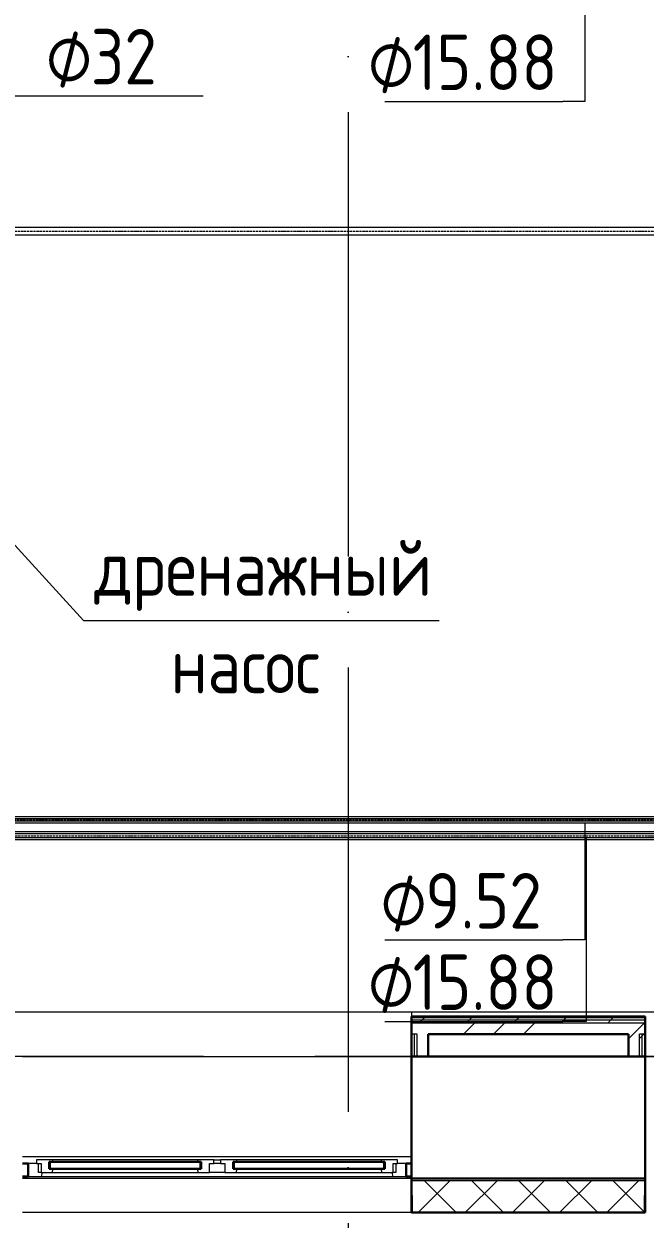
# Model space of a CAD drawing. Header units: millimetres. Extents: x -88595 to 880822, y -1054509 to -148035.
# Drawn here: x 187804 to 190598, y -247984 to -242604 of the extents above; entities that cross this region are included whole.
import ezdxf

# ---------------------------------------------------------------- set-up
doc = ezdxf.new("R2010")
doc.units = ezdxf.units.MM
doc.linetypes.add('$0$ADSK_Осевая', pattern=[14, 10, -2, 0, -2])
doc.linetypes.add('ADSK_Линия сетки', pattern=[25, 20, -2.5, 0, -2.5])
for name, color, linetype, lineweight in [('_ Окна', 7, 'Continuous', 30), ('Аннотация', 7, 'Continuous', 20), ('Изоляция', 7, 'Continuous', 18), ('Марки', 7, 'Continuous', 20), ('Оборудование', 7, 'Continuous', 18), ('Ограждение', 7, 'Continuous', 9), ('Окна', 7, 'Continuous', 9), ('Оси', 7, 'Continuous', 9), ('Стены внутренние', 7, 'Continuous', 18), ('Стены наружные', 7, 'Continuous', 18), ('Стены штриховка', 7, 'Continuous', 9), ('Трубопровод', 7, 'Continuous', 18)]:
    doc.layers.add(name, color=color, linetype=linetype, lineweight=lineweight)
doc.styles.add('$0$GOST Common_10', font='GOST_Common.ttf', dxfattribs={"width": 0.9, "height": 250})
doc.styles.add('$1$GOST Common', font='GOST_Common.ttf', dxfattribs={"width": 0.9, "height": 250})

# ---------------------------------------------------------------- blocks, each defined once
blk = doc.blocks.new('$0$ADSK_Аннотация_Текст_сВыноской - Текст с выноской-3264166-В_Координация_1 этаж ОВ3')
at = {"layer": 'Аннотация'}
blk.add_line((-8, 0), (8, 0), dxfattribs=at)
blk = doc.blocks.new('$0$ADSK_M_Трубы - Диаметр_8-160846-В_Координация_1 этаж ОВ3')
at = {"layer": 'Марки'}
blk.add_line((0, 0), (8, 0), dxfattribs=at)
blk = doc.blocks.new('1 этаж')
at = {"layer": '_ Окна', "lineweight": 18}
for p, q in [((224046.7, 680597.6), (223990.7, 680597.6)), ((223990.7, 680597.6), (223990.7, 680580.6)), ((224047.7, 680596.6), (224046.7, 680597.6)), ((224048.7, 680597.6), (224047.7, 680596.6)), ((224047.7, 680556.6), (224047.7, 680588.6)), ((224047.7, 680588.6), (224065.7, 680588.6)), ((224063.3, 680597.6), (224048.7, 680597.6)), ((224065.7, 680588.6), (224063.3, 680597.6)), ((224715.1, 680597.6), (224712.7, 680588.6)), ((224712.7, 680588.6), (224730.7, 680588.6)), ((224729.7, 680597.6), (224715.1, 680597.6)), ((224730.7, 680596.6), (224729.7, 680597.6)), ((224731.7, 680597.6), (224730.7, 680596.6)), ((224730.7, 680588.6), (224730.7, 680556.6)), ((224787.7, 680597.6), (224731.7, 680597.6)), ((224787.7, 680580.6), (224787.7, 680597.6)), ((224873.7, 680597.6), (224817.7, 680597.6)), ((224817.7, 680597.6), (224817.7, 680580.6)), ((224874.7, 680596.6), (224873.7, 680597.6)), ((224875.7, 680597.6), (224874.7, 680596.6)), ((224874.7, 680556.6), (224874.7, 680588.6)), ((224874.7, 680588.6), (224892.7, 680588.6)), ((224890.3, 680597.6), (224875.7, 680597.6)), ((224892.7, 680588.6), (224890.3, 680597.6)), ((225542.1, 680597.6), (225539.7, 680588.6)), ((225539.7, 680588.6), (225557.7, 680588.6)), ((225556.7, 680597.6), (225542.1, 680597.6)), ((225557.7, 680596.6), (225556.7, 680597.6)), ((225558.7, 680597.6), (225557.7, 680596.6)), ((225557.7, 680588.6), (225557.7, 680556.6)), ((225614.7, 680597.6), (225558.7, 680597.6)), ((225614.7, 680580.6), (225614.7, 680597.6)), ((223990.7, 680580.6), (223952.7, 680580.6)), ((223952.7, 680580.6), (223952.7, 680522.6)), ((223990.7, 680580.6), (224010.7, 680580.6)), ((223998.7, 680539.6), (223998.7, 680580.6)), ((224010.7, 680539.6), (223998.7, 680539.6)), ((224010.7, 680580.6), (224010.7, 680539.6)), ((224010.7, 680539.6), (224061.2, 680539.6)), ((224012.2, 680522.6), (224016.7, 680539.6)), ((224065.7, 680556.6), (224047.7, 680556.6)), ((224061.2, 680539.6), (224065.7, 680556.6)), ((224730.7, 680556.6), (224712.7, 680556.6)), ((224712.7, 680556.6), (224717.3, 680539.6)), ((224717.3, 680539.6), (224767.7, 680539.6)), ((224767.7, 680539.6), (224767.7, 680580.6)), ((224767.7, 680580.6), (224787.7, 680580.6)), ((224817.7, 680580.6), (224837.7, 680580.6)), ((224837.7, 680580.6), (224837.7, 680539.6)), ((224837.7, 680539.6), (224888.2, 680539.6)), ((224892.7, 680556.6), (224874.7, 680556.6)), ((224888.2, 680539.6), (224892.7, 680556.6)), ((225557.7, 680556.6), (225539.7, 680556.6)), ((225539.7, 680556.6), (225544.3, 680539.6)), ((225544.3, 680539.6), (225594.7, 680539.6)), ((225588.7, 680539.6), (225593.3, 680522.6)), ((225594.7, 680539.6), (225594.7, 680580.6)), ((225594.7, 680580.6), (225614.7, 680580.6)), ((225606.7, 680539.6), (225594.7, 680539.6)), ((225606.7, 680580.6), (225606.7, 680539.6)), ((225652.7, 680580.6), (225614.7, 680580.6)), ((225652.7, 680522.6), (225652.7, 680580.6)), ((223952.7, 680522.6), (224012.2, 680522.6)), ((225593.3, 680522.6), (225652.7, 680522.6))]:
    blk.add_line(p, q, dxfattribs=at)
at = {"layer": '_ Окна'}
for p, q in [((224050.7, 680588.6), (224047.7, 680588.6)), ((224047.7, 680588.6), (224047.7, 680556.6)), ((224727.7, 680588.6), (224050.7, 680588.6)), ((224050.7, 680588.6), (224050.7, 680556.6)), ((224050.7, 680556.6), (224050.7, 680588.6)), ((224727.7, 680556.6), (224727.7, 680588.6)), ((224727.7, 680588.6), (224727.7, 680556.6)), ((224730.7, 680588.6), (224727.7, 680588.6)), ((224730.7, 680556.6), (224730.7, 680588.6)), ((224877.7, 680588.6), (224874.7, 680588.6)), ((224874.7, 680588.6), (224874.7, 680556.6)), ((225554.7, 680588.6), (224877.7, 680588.6)), ((224877.7, 680588.6), (224877.7, 680556.6)), ((224877.7, 680556.6), (224877.7, 680588.6)), ((225554.7, 680556.6), (225554.7, 680588.6)), ((225554.7, 680588.6), (225554.7, 680556.6)), ((225557.7, 680588.6), (225554.7, 680588.6)), ((225557.7, 680556.6), (225557.7, 680588.6)), ((223952.7, 680580.6), (223927.7, 680580.6)), ((223952.7, 680522.6), (223952.7, 680580.6)), ((224047.7, 680556.6), (224050.7, 680556.6)), ((224050.7, 680556.6), (224727.7, 680556.6)), ((224727.7, 680556.6), (224730.7, 680556.6)), ((224874.7, 680556.6), (224877.7, 680556.6)), ((224877.7, 680556.6), (225554.7, 680556.6)), ((225554.7, 680556.6), (225557.7, 680556.6)), ((225677.7, 680580.6), (225652.7, 680580.6)), ((225652.7, 680580.6), (225652.7, 680522.6)), ((223927.7, 680522.6), (223952.7, 680522.6)), ((225652.7, 680522.6), (225677.7, 680522.6))]:
    blk.add_line(p, q, dxfattribs=at)
at = {"layer": 'Ограждение'}
for p, q in [((220482.3, 681262.6), (234467.7, 681262.6)), ((223927.7, 681262.6), (225677.7, 681262.6)), ((225677.7, 681262.6), (225677.7, 681242.6)), ((223927.7, 681062.6), (225677.7, 681062.6)), ((226727.7, 681062.6), (228477.7, 681062.6)), ((223927.7, 680612.6), (225677.7, 680612.6))]:
    blk.add_line(p, q, dxfattribs=at)
at = {"layer": 'Окна'}
for p, q in [((224048.7, 680597.6), (224046.7, 680597.6)), ((224715.1, 680597.6), (224063.3, 680597.6)), ((224731.7, 680597.6), (224729.7, 680597.6)), ((224787.7, 680597.6), (224817.7, 680597.6)), ((224875.7, 680597.6), (224873.7, 680597.6)), ((225542.1, 680597.6), (224890.3, 680597.6)), ((225558.7, 680597.6), (225556.7, 680597.6)), ((224061.2, 680539.6), (224717.3, 680539.6)), ((224837.7, 680539.6), (224767.7, 680539.6)), ((224817.7, 680580.6), (224787.7, 680580.6)), ((224888.2, 680539.6), (225544.3, 680539.6)), ((224012.2, 680522.6), (225593.3, 680522.6))]:
    blk.add_line(p, q, dxfattribs=at)
at = {"layer": 'Оси', "linetype": 'ADSK_Линия сетки', "ltscale": 100}
for p, q in [((225392.7, 697813.2), (225392.7, 633106.5)), ((247242.7, 681062.6), (175520.4, 681062.6))]:
    blk.add_line(p, q, dxfattribs=at)
at = {"layer": 'Стены внутренние', "lineweight": 30}
for p, q in [((225677.7, 681062.6), (225677.7, 680512.6)), ((226652.7, 681062.6), (225752.7, 681062.6)), ((226727.7, 680512.6), (226727.7, 681062.6)), ((225677.7, 680512.6), (226727.7, 680512.6)), ((225677.7, 680502.6), (225677.7, 680360.6)), ((226727.7, 680360.6), (226727.7, 680502.6)), ((225677.7, 680360.6), (226727.7, 680360.6))]:
    blk.add_line(p, q, dxfattribs=at)
at = {"layer": 'Стены внутренние'}
for p, q in [((225677.7, 680512.6), (223927.7, 680512.6)), ((225677.7, 680360.6), (223927.7, 680360.6))]:
    blk.add_line(p, q, dxfattribs=at)
at = {"layer": 'Стены внутренние', "linetype": 'Continuous', "lineweight": 9}
for p, q in [((225709.9, 680362.6), (225849.9, 680502.6)), ((225875.7, 680362.6), (225735.7, 680502.6)), ((225922.1, 680362.6), (226062.1, 680502.6)), ((226087.9, 680362.6), (225947.9, 680502.6)), ((226134.2, 680362.6), (226274.2, 680502.6)), ((226300, 680362.6), (226160, 680502.6)), ((226346.3, 680362.6), (226486.3, 680502.6)), ((226512.1, 680362.6), (226372.1, 680502.6)), ((226558.4, 680362.6), (226698.4, 680502.6)), ((226724.3, 680362.6), (226584.3, 680502.6)), ((226301, 680360.6), (226299.8, 680362.6))]:
    blk.add_line(p, q, dxfattribs=at)
at = {"layer": 'Стены наружные', "lineweight": 30}
for p, q in [((226727.7, 681242.6), (225677.7, 681242.6)), ((225677.7, 681242.6), (225677.7, 681062.6)), ((226727.7, 681062.6), (226727.7, 681242.6)), ((225752.7, 681162.6), (226652.7, 681162.6)), ((225752.7, 681062.6), (225752.7, 681162.6)), ((226652.7, 681162.6), (226652.7, 681062.6)), ((225677.7, 681062.6), (225752.7, 681062.6)), ((226652.7, 681062.6), (226727.7, 681062.6)), ((225677.7, 680512.6), (225677.7, 680502.6)), ((226727.7, 680502.6), (226727.7, 680512.6))]:
    blk.add_line(p, q, dxfattribs=at)
at = {"layer": 'Стены наружные', "linetype": 'Continuous', "lineweight": 9}
for p, q in [((225723.9, 681225.1), (225736.4, 681237.6)), ((225936, 681225.1), (225948.5, 681237.6)), ((225948.5, 681237.6), (225953.5, 681242.6)), ((226148.2, 681225.1), (226160.7, 681237.6)), ((226360.3, 681225.1), (226372.8, 681237.6)), ((226372.8, 681237.6), (226377.8, 681242.6)), ((226572.4, 681225.1), (226584.9, 681237.6)), ((225711.4, 681212.6), (225723.9, 681225.1)), ((225910.8, 681162.6), (225960.8, 681212.6)), ((225923.5, 681212.6), (225936, 681225.1)), ((226045.7, 681162.6), (226095.7, 681212.6)), ((226135.7, 681212.6), (226148.2, 681225.1)), ((226180.6, 681162.6), (226230.6, 681212.6)), ((226347.8, 681212.6), (226360.3, 681225.1)), ((226559.9, 681212.6), (226572.4, 681225.1)), ((226674.1, 681162.6), (226724.1, 681212.6)), ((226652.7, 681141.2), (226674.1, 681162.6)), ((226702.7, 681143.3), (226715.2, 681155.8)), ((226715.2, 681155.8), (226722.1, 681162.6))]:
    blk.add_line(p, q, dxfattribs=at)
at = {"layer": 'Стены штриховка'}
for p, q in [((225677.7, 681237.6), (226727.7, 681237.6)), ((226727.7, 681237.6), (225677.7, 681237.6)), ((226727.7, 681225.1), (225677.7, 681225.1)), ((226727.7, 681212.6), (225677.7, 681212.6)), ((225702.7, 681162.6), (225677.7, 681162.6)), ((225690.2, 681062.6), (225690.2, 681162.6)), ((225702.7, 681062.6), (225702.7, 681162.6)), ((226702.7, 681062.6), (226702.7, 681162.6)), ((226727.7, 681162.6), (226702.7, 681162.6)), ((226715.2, 681062.6), (226715.2, 681162.6)), ((226727.7, 680502.6), (225677.7, 680502.6)), ((225679.7, 680436.6), (225677.7, 680436.6)), ((225679.7, 680436.6), (225679.7, 680362.6)), ((226727.7, 680436.6), (226725.7, 680436.6)), ((226725.7, 680362.6), (226725.7, 680436.6)), ((225679.7, 680362.6), (226725.7, 680362.6))]:
    blk.add_line(p, q, dxfattribs=at)

msp = doc.modelspace()

# ---------------------------------------------------------------- linework, layer by layer
at = {"layer": 'Аннотация'}
msp.add_line((187286, -244427.4), (188071.6, -245290.3), dxfattribs=at)
at = {"layer": 'Изоляция', "color": 190, "true_color": 0x8000ff}
for p, q in [((193560, -246173.2), (187597.6, -246173.2)), ((187589.8, -246200.7), (193560, -246200.7))]:
    msp.add_line(p, q, dxfattribs=at)
at = {"layer": 'Изоляция', "color": 134, "true_color": 0x00a6a6}
for p, q in [((187651.8, -246275.2), (193604.1, -246275.2)), ((193604.1, -246241.4), (187660.8, -246241.4))]:
    msp.add_line(p, q, dxfattribs=at)
at = {"layer": 'Марки'}
for p, q in [((190326.7, -242086.8), (190326.7, -242953.8)), ((187638.4, -242928.7), (187809.9, -242928.7)), ((190326.7, -242953.8), (190228.1, -242953.8)), ((190326.7, -246199.2), (190326.7, -246727.7)), ((190333.8, -246269.6), (190333.8, -247094.2)), ((190326.7, -246727.7), (190228.1, -246727.7)), ((190333.8, -247094.2), (190228.1, -247094.2))]:
    msp.add_line(p, q, dxfattribs=at)
at = {"layer": 'Трубопровод', "color": 24, "true_color": 0xa52900}
for p, q in [((193505.2, -243521.4), (187761.9, -243521.4)), ((187761.9, -243553.4), (193505.2, -243553.4))]:
    msp.add_line(p, q, dxfattribs=at)
at = {"layer": 'Трубопровод', "color": 24, "linetype": '$0$ADSK_Осевая', "true_color": 0xa52900}
msp.add_line((187761.9, -243537.4), (193505.2, -243537.4), dxfattribs=at)
msp.add_line((187761.9, -243537.4), (193505.2, -243537.4), dxfattribs=at)
at = {"layer": 'Трубопровод', "color": 190, "true_color": 0x8000ff}
for p, q in [((193560, -246182.2), (187589.8, -246182.2)), ((187589.8, -246191.7), (193560, -246191.7))]:
    msp.add_line(p, q, dxfattribs=at)
at = {"layer": 'Трубопровод', "color": 190, "linetype": '$0$ADSK_Осевая', "true_color": 0x8000ff}
msp.add_line((187589.8, -246187), (193560, -246187), dxfattribs=at)
msp.add_line((187589.8, -246187), (193560, -246187), dxfattribs=at)
at = {"layer": 'Трубопровод', "color": 134, "true_color": 0x00a6a6}
for p, q in [((193604.1, -246250.4), (187651.8, -246250.4)), ((187651.8, -246266.2), (193604.1, -246266.2))]:
    msp.add_line(p, q, dxfattribs=at)
at = {"layer": 'Трубопровод', "color": 134, "linetype": '$0$ADSK_Осевая', "true_color": 0x00a6a6}
msp.add_line((187651.8, -246258.3), (193604.1, -246258.3), dxfattribs=at)
msp.add_line((187651.8, -246258.3), (193604.1, -246258.3), dxfattribs=at)

# ---------------------------------------------------------------- block references
at = {"layer": 'Аннотация', "xscale": 100, "yscale": 100, "zscale": 100}
msp.add_blockref('$0$ADSK_Аннотация_Текст_сВыноской - Текст с выноской-3264166-В_Координация_1 этаж ОВ3', (188871.6, -245290.3), dxfattribs=at)
at = {"layer": 'Марки', "xscale": 99.99999999999993, "yscale": 99.99999999999993, "zscale": 99.99999999999993}
for p in [(187809.9, -242928.7), (189428.1, -242953.8), (189428.1, -246727.7), (189428.1, -247094.2)]:
    msp.add_blockref('$0$ADSK_M_Трубы - Диаметр_8-160846-В_Координация_1 этаж ОВ3', p, dxfattribs=at)
at = {"layer": 'Оборудование', "color": 5, "true_color": 0x0000ff}
msp.add_blockref('1 этаж', (-36129.5, -928314.5), dxfattribs=at)

# ---------------------------------------------------------------- texts
at = {"layer": 'Аннотация', "lineweight": 9, "char_height": 250, "attachment_point": 1, "style": '$1$GOST Common'}
for s, insert, width in [('дренажный', (188120.5, -244928.7), 1847.088), ('насос', (188464.1, -245367.5), 937.974)]:
    msp.add_mtext(s, dxfattribs=dict(at, insert=insert, width=width))
at = {"layer": 'Марки', "lineweight": 9, "char_height": 250, "attachment_point": 1}
for s, insert, width, style in [('\\fGOST Common|b0|i0|c254|p34|;\\W.9;⌀', (187902, -242627.1), 245.316, '$0$GOST Common_10'), ('32', (188104.4, -242627.1), 389.62, '$1$GOST Common'), ('\\fGOST Common|b0|i0|c254|p34|;\\W.9;⌀', (189350.6, -242652.2), 245.316, '$0$GOST Common_10'), ('15.88', (189553, -242652.2), 800.886, '$1$GOST Common'), ('\\fGOST Common|b0|i0|c254|p34|;\\W.9;⌀', (189407.3, -246426.2), 245.316, '$0$GOST Common_10'), ('9.52', (189609.7, -246426.2), 663.797, '$1$GOST Common'), ('\\fGOST Common|b0|i0|c254|p34|;\\W.9;⌀', (189350.6, -246792.7), 245.316, '$0$GOST Common_10'), ('15.88', (189553, -246792.7), 800.886, '$1$GOST Common')]:
    msp.add_mtext(s, dxfattribs=dict(at, insert=insert, width=width, style=style))

doc.saveas('drawing.dxf')
